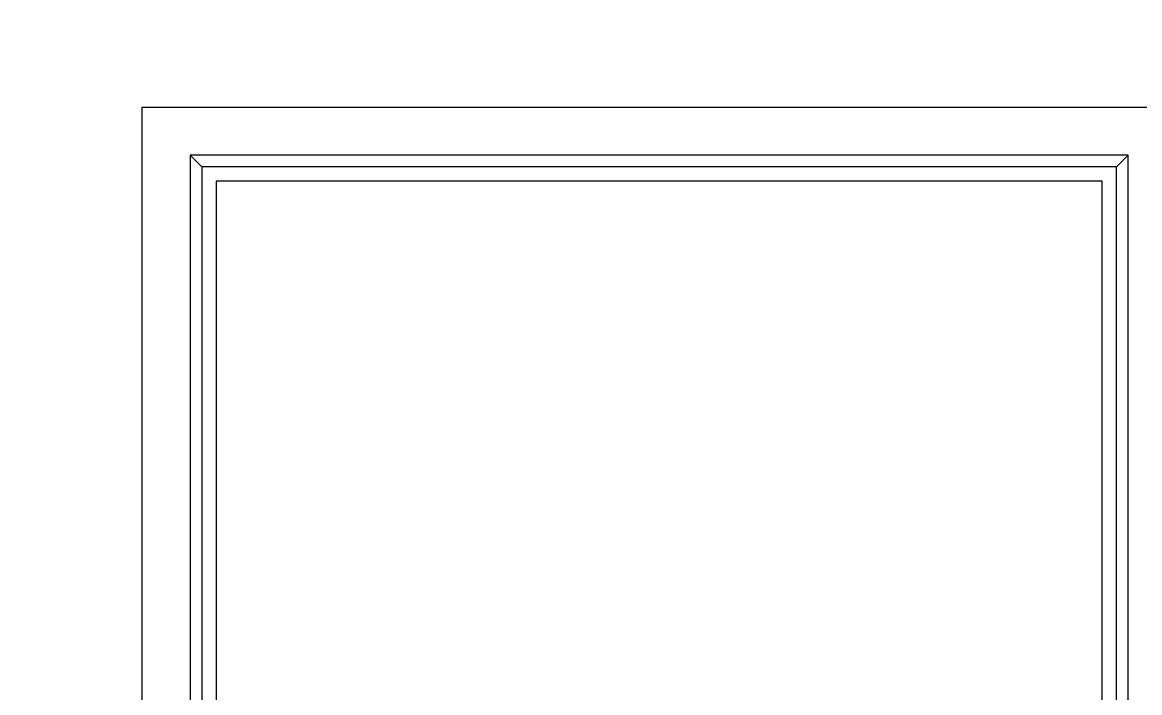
# Model space of a CAD drawing. Header units: millimetres. Extents: x -15634 to 67596, y -3027 to 55843.
# Drawn here: x 30983 to 32143, y 16624 to 17321 of the extents above; entities that cross this region are included whole.
import ezdxf

# ---------------------------------------------------------------- set-up
doc = ezdxf.new("R2010")
doc.units = ezdxf.units.MM
doc.header["$MEASUREMENT"] = 0
doc.set_wipeout_variables(frame=1)
doc.linetypes.add('Wipeout_Contour', pattern=[1000, 0, -1000])
doc.layers.add('Dimensioning - General', color=7, linetype='Continuous')
doc.layers.add('Structural - Bearing', color=7, linetype='Continuous')
for name, color, linetype, lineweight, true_color in [('Dimensioning - General_Pen_No__61', 7, 'Continuous', 20, 0x6a6a6a), ('Dimensioning - General_Pen_No__88', 7, 'Continuous', 20, 0xfd4435), ('Structural - Bearing_Pen_No__82', 7, 'Continuous', 20, 0xaaaaaa)]:
    doc.layers.add(name, color=color, linetype=linetype, lineweight=lineweight, true_color=true_color)
doc.styles.add('GENERATED_STYLE_6', font='calibril.ttf')
doc.dimstyles.new('GENERATED_STYLE__3', dxfattribs={"dimtxt": 195.999997, "dimasz": 106.4, "dimexe": 0.18, "dimexo": 0.0625, "dimgap": 0.09, "dimtad": 1, "dimdec": 0, "dimlfac": 0.1, "dimzin": 0, "dimdsep": 46, "dimtxsty": 'GENERATED_STYLE_6', "dimblk": 'ARROWHEAD_2', "dimblk1": 'ARROWHEAD_2', "dimblk2": 'ARROWHEAD_2', "dimcen": 0.09, "dimse1": 1, "dimse2": 1, "dimclrd": 256, "dimclre": 256, "dimclrt": 256, "dimadec": 0, "dimazin": 0, "dimtfac": 1, "dimtdec": 4, "dimtmove": 0, "dimatfit": 3, "dimfxl": 1, "dimtolj": 1, "dimtzin": 0, "dimarcsym": 0})

# ---------------------------------------------------------------- blocks, each defined once
blk = doc.blocks.new('*D141')
at = {"layer": 'Dimensioning - General_Pen_No__61', "color": 251, "linetype": 'Continuous', "lineweight": 20, "true_color": 0x6a6a6a, "transparency": 16777216}
for p, q in [((34964.9, 17736), (35104.9, 17655.2)), ((35139.9, 17695.6), (34929.9, 17695.6)), ((35034.9, 14995.6), (35034.9, 17695.6)), ((34964.9, 15036), (35104.9, 14955.2)), ((35139.9, 14995.6), (34929.9, 14995.6))]:
    blk.add_line(p, q, dxfattribs=at)
at = {"layer": 'Dimensioning - General_Pen_No__88', "color": 20, "lineweight": 20, "true_color": 0xfd4435, "transparency": 16777216, "char_height": 196, "attachment_point": 7, "rotation": 90, "style": 'GENERATED_STYLE_6'}
for s, insert in [('\\A1;{\\pql;\\fCalibri Light|b0|i0|c0|p34;20}', (34995.7, 17337.4)), ('\\A1;{\\pql;\\fCalibri Light|b0|i0|c0|p34;270}', (34995.7, 16107.3))]:
    blk.add_mtext(s, dxfattribs=dict(at, insert=insert))
blk = doc.blocks.new('ARROWHEAD_2')
at = {"color": 0, "linetype": 'Continuous', "lineweight": 0}
for p, q in [((-0.378, -0.655), (0.378, 0.655)), ((0, 0), (-1, 0))]:
    blk.add_line(p, q, dxfattribs=at)
blk = doc.blocks.new('*D189')
at = {"layer": 'Dimensioning - General_Pen_No__61', "color": 251, "linetype": 'Continuous', "lineweight": 20, "true_color": 0x6a6a6a, "transparency": 16777216}
for p, q in [((35514.9, 17736), (35654.9, 17655.2)), ((35689.9, 17695.6), (35479.9, 17695.6)), ((35584.9, 14995.6), (35584.9, 17695.6)), ((35514.9, 15036), (35654.9, 14955.2)), ((35689.9, 14995.6), (35479.9, 14995.6))]:
    blk.add_line(p, q, dxfattribs=at)
at = {"layer": 'Dimensioning - General_Pen_No__88', "color": 20, "lineweight": 20, "true_color": 0xfd4435, "transparency": 16777216, "char_height": 196, "attachment_point": 7, "rotation": 90, "style": 'GENERATED_STYLE_6'}
for s, insert in [('\\A1;{\\pql;\\fCalibri Light|b0|i0|c0|p34;20}', (35545.7, 17337.4)), ('\\A1;{\\pql;\\fCalibri Light|b0|i0|c0|p34;270}', (35545.7, 16107.3))]:
    blk.add_mtext(s, dxfattribs=dict(at, insert=insert))
blk = doc.blocks.new('*D221')
at = {"layer": 'Dimensioning - General_Pen_No__61', "color": 251, "linetype": 'Continuous', "lineweight": 20, "true_color": 0x6a6a6a, "transparency": 16777216}
for p, q in [((36064.9, 17936), (36204.9, 17855.2)), ((36239.9, 17895.6), (36029.9, 17895.6)), ((36134.9, 14995.6), (36134.9, 17895.6)), ((36064.9, 15036), (36204.9, 14955.2)), ((36239.9, 14995.6), (36029.9, 14995.6))]:
    blk.add_line(p, q, dxfattribs=at)
at = {"layer": 'Dimensioning - General_Pen_No__88', "color": 20, "lineweight": 20, "true_color": 0xfd4435, "transparency": 16777216, "insert": (36095.7, 16207.3), "char_height": 196, "attachment_point": 7, "rotation": 90, "style": 'GENERATED_STYLE_6'}
blk.add_mtext('\\A1;{\\pql;\\fCalibri Light|b0|i0|c0|p34;290}', dxfattribs=at)

msp = doc.modelspace()

# ---------------------------------------------------------------- wipeouts: each hides what was drawn before it
at = {"color": 254, "linetype": 'Wipeout_Contour', "lineweight": 0, "ltscale": 140421.239454}
msp.add_wipeout([(31169.4, 17170.6), (31157.4, 17182.6), (31157.4, 15095.6), (31169.4, 15095.6)], dxfattribs=at).dxf.layer = 'Structural - Bearing'
at = {"color": 254, "linetype": 'Wipeout_Contour', "lineweight": 0, "ltscale": 143848.658811}
msp.add_wipeout([(32119.4, 15095.6), (32131.4, 15095.6), (32131.4, 17182.6), (32119.4, 17170.6)], dxfattribs=at).dxf.layer = 'Structural - Bearing'

# ---------------------------------------------------------------- next in the draw order: wipeouts: each hides what was drawn before it
at = {"color": 254, "linetype": 'Wipeout_Contour', "lineweight": 0, "ltscale": 144025.231157}
msp.add_wipeout([(32131.4, 17182.6), (31157.4, 17182.6), (31169.4, 17170.6), (32119.4, 17170.6)], dxfattribs=at).dxf.layer = 'Structural - Bearing'
at = {"color": 254, "linetype": 'Wipeout_Contour', "lineweight": 0, "ltscale": 140448.930742}
msp.add_wipeout([(31169.4, 15095.6), (31184.4, 15095.6), (31184.4, 17155.6), (31169.4, 17155.6)], dxfattribs=at).dxf.layer = 'Structural - Bearing'
at = {"color": 254, "linetype": 'Wipeout_Contour', "lineweight": 0, "ltscale": 143780.616661}
msp.add_wipeout([(32104.4, 17155.6), (32104.4, 15095.6), (32119.4, 15095.6), (32119.4, 17155.6)], dxfattribs=at).dxf.layer = 'Structural - Bearing'

# ---------------------------------------------------------------- next in the draw order: wipeouts: each hides what was drawn before it
at = {"color": 254, "linetype": 'Wipeout_Contour', "lineweight": 0, "ltscale": 140341.151004}
msp.add_wipeout([(31107.4, 17232.6), (31107.4, 15095.6), (31157.4, 15095.6), (31157.4, 17182.6)], dxfattribs=at).dxf.layer = 'Structural - Bearing'
at = {"color": 254, "linetype": 'Wipeout_Contour', "lineweight": 0, "ltscale": 143988.687836}
msp.add_wipeout([(32181.4, 15095.6), (32181.4, 17232.6), (32131.4, 17182.6), (32131.4, 15095.6)], dxfattribs=at).dxf.layer = 'Structural - Bearing'
at = {"color": 254, "linetype": 'Wipeout_Contour', "lineweight": 0, "ltscale": 215991.389759}
msp.add_wipeout([(31169.4, 17170.6), (31169.4, 17155.6), (31184.4, 17155.6), (32104.4, 17155.6), (32119.4, 17155.6), (32119.4, 17170.6)], dxfattribs=at).dxf.layer = 'Structural - Bearing'

# ---------------------------------------------------------------- next in the draw order: linework, layer by layer
at = {"layer": 'Structural - Bearing_Pen_No__82', "color": 253, "linetype": 'Continuous', "lineweight": 20, "true_color": 0xaaaaaa}
for p, q in [((31169.4, 17170.6), (31169.4, 15095.6)), ((32119.4, 17170.6), (31169.4, 17170.6)), ((32119.4, 15095.6), (32119.4, 17170.6)), ((31184.4, 17155.6), (31184.4, 15095.6)), ((32104.4, 17155.6), (31184.4, 17155.6)), ((32104.4, 15095.6), (32104.4, 17155.6))]:
    msp.add_line(p, q, dxfattribs=at)

# ---------------------------------------------------------------- next in the draw order: wipeouts: each hides what was drawn before it
at = {"color": 254, "linetype": 'Wipeout_Contour', "lineweight": 0, "ltscale": 144084.856309}
msp.add_wipeout([(32181.4, 17232.6), (31107.4, 17232.6), (31157.4, 17182.6), (32131.4, 17182.6)], dxfattribs=at).dxf.layer = 'Structural - Bearing'

# ---------------------------------------------------------------- next in the draw order: linework, layer by layer
at = {"layer": 'Structural - Bearing_Pen_No__82', "color": 253, "linetype": 'Continuous', "lineweight": 20, "true_color": 0xaaaaaa}
for p, q in [((31107.4, 15095.6), (31107.4, 17232.6)), ((31107.4, 17232.6), (32181.4, 17232.6)), ((31157.4, 17182.6), (31157.4, 15095.6)), ((31157.4, 17182.6), (31169.4, 17170.6)), ((32131.4, 17182.6), (31157.4, 17182.6)), ((32119.4, 17170.6), (32131.4, 17182.6)), ((32131.4, 15095.6), (32131.4, 17182.6))]:
    msp.add_line(p, q, dxfattribs=at)

# ---------------------------------------------------------------- next in the draw order: dimensions: what is measured, and where the dimension line sits
at = {"layer": 'Dimensioning - General', "color": 251, "linetype": 'Continuous', "lineweight": 20, "true_color": 0x6a6a6a}
for base, p1, p2, picture, middle in [((36134.9, 17895.6), (9975.3, 14995.6), (9996.3, 17895.6), '*D221', (35997.7, 16431.4)), ((35584.9, 17695.6), (7573.4, 14995.6), (7510.2, 17695.6), '*D189', (35447.7, 16331.4)), ((35034.9, 17695.6), (7639.6, 14995.6), (7661.9, 17695.6), '*D141', (34897.7, 16331.4))]:
    dim = msp.add_linear_dim(base=base, p1=p1, p2=p2, angle=90, dimstyle='GENERATED_STYLE__3', dxfattribs=at)
    dim.commit()
    dim.dimension.update_dxf_attribs({"geometry": picture, "text_midpoint": middle, "dimtype": 160, "text_rotation": 90})

doc.saveas('drawing.dxf')
